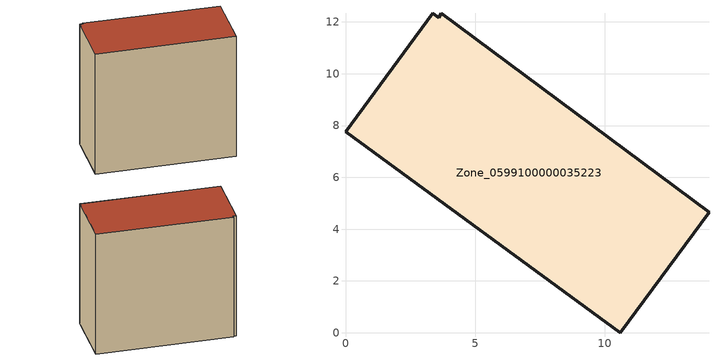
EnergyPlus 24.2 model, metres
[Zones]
Zone_0599100000035223
 floor ground (C_G): 10.61,0 0,7.76 3.36,12.33 3.6,12.15 3.69,12.33 14.03,4.65 z0
 wall outside (C_F): 10.61,0 14.03,4.65 3.69,12.33 3.6,12.15 3.36,12.33 0,7.76 10.61,0 z0:12.44
 roof outside (C_R): 0,7.76 10.61,0 14.03,4.65 3.69,12.33 3.6,12.15 3.36,12.33 z12.44
[BUILDING]
Pand.0599100000035223: North Axis=0; Terrain=City; Loads Convergence Tolerance Value=0.04; Temperature Convergence Tolerance Value=0.4; Solar Distribution=FullExterior; Maximum Number of Warmup Days=25; Minimum Number of Warmup Days=1
[Site:Location]
Rotterdam.The.Hague.AP_ZH_NLD Design_Conditions: Latitude=51.96; Longitude=4.45; Time Zone=1; Elevation=-4.5
[SITE:GROUNDTEMPERATURE:BUILDINGSURFACE]
18, 18, 18, 18, 18, 18, 18, 18, 18, 18, 18, 18
[MATERIAL] Thermal Absorptance=0.9; Solar Absorptance=0.7; Visible Absorptance=0.7
Name | Roughness | Thickness | Conductivity | Density | Specific Heat
G.TI.1946 | MediumSmooth | 0.15 | 1 | 540 | 1210
F.TI.1946 | Rough | 0.3 | 0.857143 | 1920 | 840
R.TI.1946 | MediumRough | 0.2 | 0.1 | 1500 | 1000
[CONSTRUCTION]
C_G: G.TI.1946
C_F: F.TI.1946
C_R: R.TI.1946
[ZONE]
Zone_0599100000035223: Type=1; Multiplier=1; Ceiling Height=Autocalculate; Volume=Autocalculate; Floor Area=autocalculate; Part of Total Floor Area=Yes
[ZONEINFILTRATION:DESIGNFLOWRATE]
Infil_Zone_0599100000035223: Zone or ZoneList or Space or SpaceList=Zone_0599100000035223; Schedule=AlwaysOn; Design Flow Rate Calculation Method=Flow/Area; Flow Rate per Floor Area=0.003; Constant Term Coefficient=1; Temperature Term Coefficient=0; Velocity Term Coefficient=0; Velocity Squared Term Coefficient=0
[HVACTEMPLATE:ZONE:IDEALLOADSAIRSYSTEM]
Zone_0599100000035223: Maximum Heating Supply Air Temperature=50; Minimum Cooling Supply Air Temperature=13; Maximum Heating Supply Air Humidity Ratio=0.0156; Minimum Cooling Supply Air Humidity Ratio=0.0077; Heating Limit=NoLimit; Cooling Limit=NoLimit; Dehumidification Control Type=ConstantSensibleHeatRatio; Cooling Sensible Heat Ratio=0.7; Dehumidification Setpoint=60; Humidification Control Type=None; Humidification Setpoint=30; Outdoor Air Method=None; Outdoor Air Flow Rate per Person=0.00944; Outdoor Air Flow Rate per Zone Floor Area=0; Outdoor Air Flow Rate per Zone=0; Demand Controlled Ventilation Type=None; Outdoor Air Economizer Type=NoEconomizer; Heat Recovery Type=None; Sensible Heat Recovery Effectiveness=0.7; Latent Heat Recovery Effectiveness=0.65
[ZONECONTROL:THERMOSTAT]
ThermostatControl_Zone_0599100000035223: Zone or ZoneList=Zone_0599100000035223; Control Type Schedule=DualSetpointControlType; Control 1=Thermostat_Zone_0599100000035223; Temperature Difference Between Cutout And Setpoint=0
[THERMOSTATSETPOINT:DUALSETPOINT]
Thermostat_Zone_0599100000035223: Heating Setpoint Temperature Schedule=HeatingSetpoint_Zone_0599100000035223; Cooling Setpoint Temperature Schedule=CoolingSetpoint_Zone_0599100000035223
[SCHEDULE:COMPACT]
HeatingSetpoint_Zone_0599100000035223: Through: 12/31, For: AllDays, Until: 24:00, 21
CoolingSetpoint_Zone_0599100000035223: Through: 12/31, For: AllDays, Until: 24:00, 24
DualSetpointControlType: Through: 12/31, For: AllDays, Until: 24:00, 4
AlwaysOn: Through: 12/31, For: AllDays, Until: 24:00, 1
